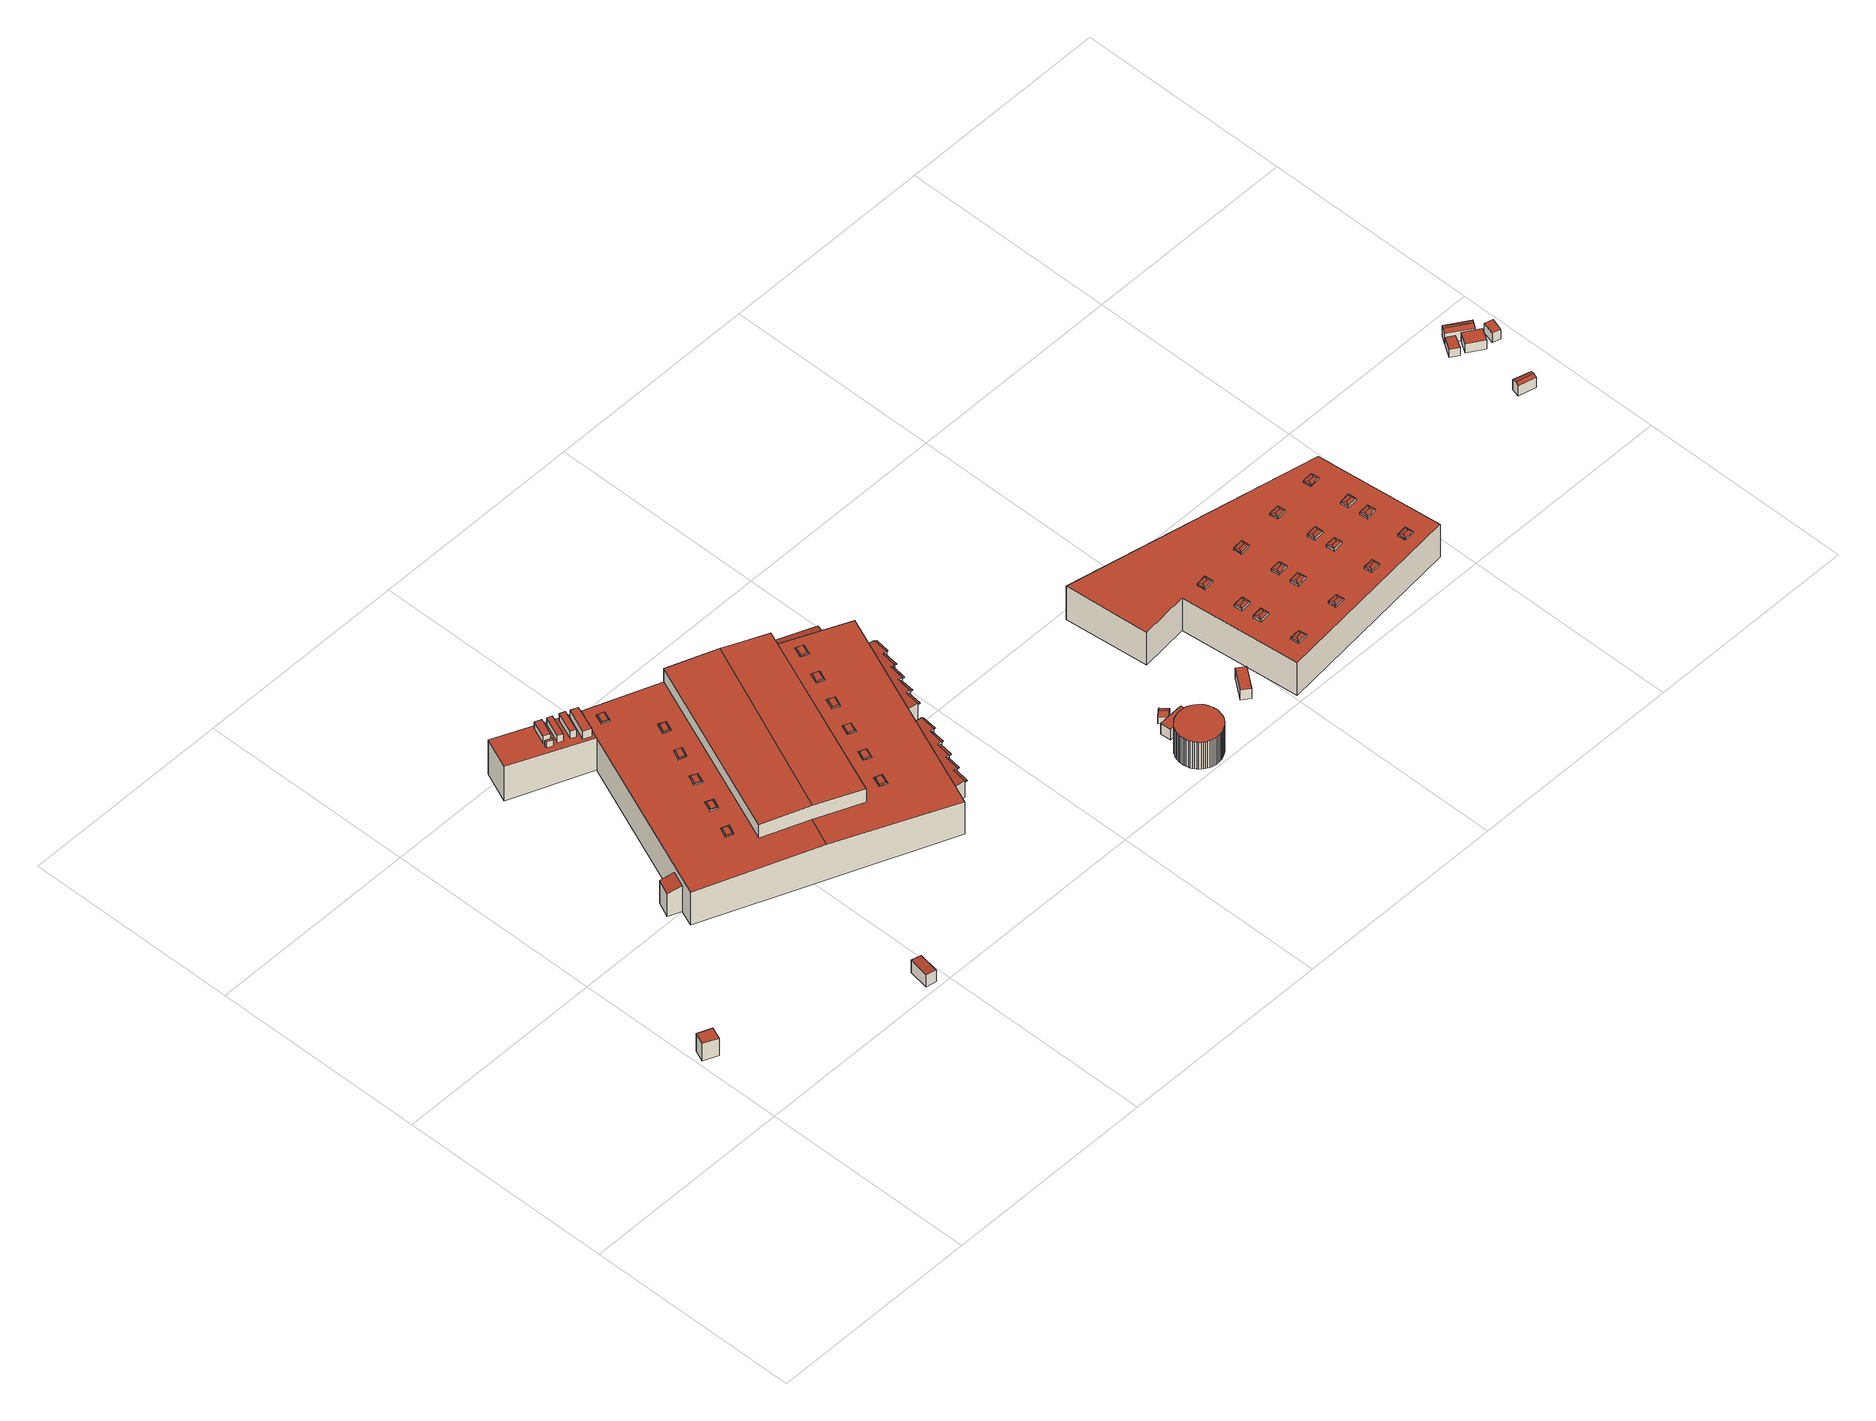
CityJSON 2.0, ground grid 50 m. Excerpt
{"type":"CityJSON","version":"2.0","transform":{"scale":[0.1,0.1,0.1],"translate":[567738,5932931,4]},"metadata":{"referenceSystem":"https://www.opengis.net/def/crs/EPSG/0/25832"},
"CityObjects":{
"building1":{"type":"Building","attributes":{"Grundfläche 2D":"10.582203","Grundhöhe NN":"4.765"},"geometry":[{"type":"Solid","lod":"3","boundaries":[[[[0,1,2,3]],[[4,5,3,2]],[[5,6,0,3]],[[6,7,1,0]],[[7,4,2,1]],[[7,6,5,4]]]],"semantics":{"surfaces":[{"type":"RoofSurface"},{"type":"WallSurface"},{"type":"GroundSurface"}],"values":[[0,1,1,1,1,2]]}}]},
"building2":{"type":"Building","attributes":{"Grundfläche 2D":"11.734385","Grundhöhe NN":"4.669"},"geometry":[{"type":"Solid","lod":"3","boundaries":[[[[8,9,10,11]],[[12,13,11,10]],[[13,14,8,11]],[[14,15,9,8]],[[15,12,10,9]],[[15,14,13,12]]]],"semantics":{"surfaces":[{"type":"RoofSurface"},{"type":"WallSurface"},{"type":"GroundSurface"}],"values":[[0,1,1,1,1,2]]}}]},
"building3":{"type":"Building","attributes":{"Grundfläche 2D":"3323.667163","Grundhöhe NN":"5.734"},"children":["building3-1","building3-2","building3-3","building3-4","building3-5","building3-6","building3-7","building3-8","building3-9","building3-10","building3-11","building3-12","building3-13","building3-14","building3-15","building3-16"],"geometry":[{"type":"Solid","lod":"3","boundaries":[[[[16,17,18,19]],[[20,21,22,23,24,25]],[[26,27,28,29,30,24,23]],[[31,32,29,28],[33,34,35,36]],[[37,38,39,40]],[[41,42,43,44]],[[45,46,47,48,49,50,51]],[[52,53,54,55]],[[54,56,57,58,55]],[[59,60,61,62]],[[19,18,34,33]],[[33,36,16,19]],[[17,16,36,35]],[[35,34,18,17]],[[40,39,63,64]],[[37,40,64,65]],[[38,37,65,66]],[[31,28,27,67,68]],[[32,31,68,69]],[[29,32,69,70]],[[38,66,71,30,29,70,63,39]],[[25,24,30,71,72]],[[20,25,72,73]],[[46,45,21,20,73,74]],[[44,43,75,76]],[[41,44,76,77]],[[42,41,77,78]],[[61,79,80,48,47,46,74,81,62]],[[49,48,80,82]],[[43,42,78,83,51,50,49,82,75]],[[52,27,26,53]],[[56,54,53,26,23,22]],[[56,22,21,57]],[[67,27,52,55,58,57,21,45,51,83]],[[59,62,81,84]],[[60,59,84,85]],[[61,60,85,79]],[[77,76,75,82,80,79,85,84,81,74,73,72,71,66,65,64,63,70,69,68,67,83,78]]]],"semantics":{"surfaces":[{"type":"RoofSurface"},{"type":"WallSurface"},{"type":"GroundSurface"}],"values":[[0,0,0,0,0,0,0,0,0,0,1,1,1,1,1,1,1,1,1,1,1,1,1,1,1,1,1,1,1,1,1,1,1,1,1,1,1,2]]}}]},
"building3-1":{"type":"BuildingInstallation","parents":["building3"],"geometry":[{"type":"MultiSurface","lod":"3","boundaries":[[[86,87,88,89]],[[89,88,90,91]],[[86,89,91,92]],[[87,86,92,93]],[[88,87,93,90]]],"semantics":{"surfaces":[{"type":"RoofSurface"},{"type":"WallSurface"}],"values":[0,1,1,1,1]}}]},
"building3-2":{"type":"BuildingInstallation","parents":["building3"],"geometry":[{"type":"MultiSurface","lod":"3","boundaries":[[[94,95,96,97]],[[97,96,98,99]],[[94,97,99,100]],[[95,94,100,101]],[[96,95,101,98]]],"semantics":{"surfaces":[{"type":"RoofSurface"},{"type":"WallSurface"}],"values":[0,1,1,1,1]}}]},
"building3-3":{"type":"BuildingInstallation","parents":["building3"],"geometry":[{"type":"MultiSurface","lod":"3","boundaries":[[[102,103,104,105]],[[103,106,107,104]],[[108,102,105,109]],[[106,108,109,107]],[[108,106,103,102]],[[105,104,110,111]],[[109,105,111,112]],[[107,109,112,113]],[[104,107,113,110]]],"semantics":{"surfaces":[{"type":"RoofSurface"},{"type":"WallSurface"}],"values":[0,0,0,0,0,1,1,1,1]}}]},
"building3-4":{"type":"BuildingInstallation","parents":["building3"],"geometry":[{"type":"MultiSurface","lod":"3","boundaries":[[[114,115,116,117]],[[115,118,119,116]],[[120,114,117,121]],[[118,120,121,119]],[[120,118,115,114]],[[117,116,122,123]],[[121,117,123,124]],[[119,121,124,125]],[[116,119,125,122]]],"semantics":{"surfaces":[{"type":"RoofSurface"},{"type":"WallSurface"}],"values":[0,0,0,0,0,1,1,1,1]}}]},
"building3-5":{"type":"BuildingInstallation","parents":["building3"],"geometry":[{"type":"MultiSurface","lod":"3","boundaries":[[[126,127,128,129]],[[127,130,131,128]],[[132,126,129,133]],[[130,132,133,131]],[[127,126,132,130]],[[129,128,134,135]],[[135,136,133,129]],[[136,137,131,133]],[[128,131,137,134]]],"semantics":{"surfaces":[{"type":"RoofSurface"},{"type":"WallSurface"}],"values":[0,0,0,0,0,1,1,1,1]}}]},
"building3-6":{"type":"BuildingInstallation","parents":["building3"],"geometry":[{"type":"MultiSurface","lod":"3","boundaries":[[[138,139,140,141]],[[141,140,142,143]],[[138,141,143,144]],[[139,138,144,145]],[[140,139,145,142]]],"semantics":{"surfaces":[{"type":"RoofSurface"},{"type":"WallSurface"}],"values":[0,1,1,1,1]}}]},
"building3-7":{"type":"BuildingInstallation","parents":["building3"],"geometry":[{"type":"MultiSurface","lod":"3","boundaries":[[[146,147,148,149]],[[147,150,151,148]],[[152,146,149,153]],[[150,152,153,151]],[[152,150,147,146]],[[149,148,154,155]],[[153,149,155,156]],[[151,153,156,157]],[[148,151,157,154]]],"semantics":{"surfaces":[{"type":"RoofSurface"},{"type":"WallSurface"}],"values":[0,0,0,0,0,1,1,1,1]}}]},
"building3-8":{"type":"BuildingInstallation","parents":["building3"],"geometry":[{"type":"MultiSurface","lod":"3","boundaries":[[[158,159,160,161]],[[159,162,163,160]],[[164,158,161,165]],[[162,164,165,163]],[[158,164,162,159]],[[161,160,166,167]],[[165,161,167,168]],[[168,169,163,165]],[[169,166,160,163]]],"semantics":{"surfaces":[{"type":"RoofSurface"},{"type":"WallSurface"}],"values":[0,0,0,0,0,1,1,1,1]}}]},
"building3-9":{"type":"BuildingInstallation","parents":["building3"],"geometry":[{"type":"MultiSurface","lod":"3","boundaries":[[[170,171,172,173]],[[171,174,175,172]],[[176,170,173,177]],[[174,176,177,175]],[[174,171,170,176]],[[173,172,178,179]],[[177,173,179,180]],[[175,177,180,181]],[[172,175,181,178]]],"semantics":{"surfaces":[{"type":"RoofSurface"},{"type":"WallSurface"}],"values":[0,0,0,0,0,1,1,1,1]}}]},
"building3-10":{"type":"BuildingInstallation","parents":["building3"],"geometry":[{"type":"MultiSurface","lod":"3","boundaries":[[[182,183,184,185]],[[183,186,187,184]],[[188,182,185,189]],[[186,188,189,187]],[[183,182,188,186]],[[185,184,190,191]],[[189,185,191,192]],[[187,189,192,193]],[[184,187,193,190]]],"semantics":{"surfaces":[{"type":"RoofSurface"},{"type":"WallSurface"}],"values":[0,0,0,0,0,1,1,1,1]}}]},
"building3-11":{"type":"BuildingInstallation","parents":["building3"],"geometry":[{"type":"MultiSurface","lod":"3","boundaries":[[[194,195,196,197]],[[195,198,199,196]],[[200,194,197,201]],[[198,200,201,199]],[[194,200,198,195]],[[197,196,202,203]],[[201,197,203,204]],[[199,201,204,205]],[[196,199,205,202]]],"semantics":{"surfaces":[{"type":"RoofSurface"},{"type":"WallSurface"}],"values":[0,0,0,0,0,1,1,1,1]}}]},
"building3-12":{"type":"BuildingInstallation","parents":["building3"],"geometry":[{"type":"MultiSurface","lod":"3","boundaries":[[[206,207,208,209]],[[207,210,211,208]],[[212,206,209,213]],[[210,212,213,211]],[[207,206,212,210]],[[209,208,214,215]],[[213,209,215,216]],[[211,213,216,217]],[[208,211,217,214]]],"semantics":{"surfaces":[{"type":"RoofSurface"},{"type":"WallSurface"}],"values":[0,0,0,0,0,1,1,1,1]}}]},
"building3-13":{"type":"BuildingInstallation","parents":["building3"],"geometry":[{"type":"MultiSurface","lod":"3","boundaries":[[[218,219,220,221]],[[219,222,223,220]],[[224,218,221,225]],[[222,224,225,223]],[[224,222,219,218]],[[221,220,226,227]],[[225,221,227,228]],[[223,225,228,229]],[[220,223,229,226]]],"semantics":{"surfaces":[{"type":"RoofSurface"},{"type":"WallSurface"}],"values":[0,0,0,0,0,1,1,1,1]}}]},
"building3-14":{"type":"BuildingInstallation","parents":["building3"],"geometry":[{"type":"MultiSurface","lod":"3","boundaries":[[[230,231,232,233]],[[231,234,235,232]],[[236,230,233,237]],[[234,236,237,235]],[[230,236,234,231]],[[233,232,238,239]],[[237,233,239,240]],[[235,237,240,241]],[[232,235,241,238]]],"semantics":{"surfaces":[{"type":"RoofSurface"},{"type":"WallSurface"}],"values":[0,0,0,0,0,1,1,1,1]}}]},
"building3-15":{"type":"BuildingInstallation","parents":["building3"],"geometry":[{"type":"MultiSurface","lod":"3","boundaries":[[[242,243,244,245]],[[243,246,247,244]],[[248,242,245,249]],[[246,248,249,247]],[[248,246,243,242]],[[245,244,250,251]],[[249,245,251,252]],[[247,249,252,253]],[[244,247,253,250]]],"semantics":{"surfaces":[{"type":"RoofSurface"},{"type":"WallSurface"}],"values":[0,0,0,0,0,1,1,1,1]}}]},
"building3-16":{"type":"BuildingInstallation","parents":["building3"],"geometry":[{"type":"MultiSurface","lod":"3","boundaries":[[[254,255,256,257]],[[257,256,258,259]],[[254,257,259,260]],[[255,254,260,261]],[[256,255,261,258]]],"semantics":{"surfaces":[{"type":"RoofSurface"},{"type":"WallSurface"}],"values":[0,1,1,1,1]}}]},
"building4":{"type":"Building","attributes":{"Grundfläche 2D":"66.938765","Grundhöhe NN":"5.921"},"children":["building4-1","building4-2","building4-3","building4-4","building4-5"],"geometry":[{"type":"Solid","lod":"3","boundaries":[[[[262,263,264]],[[265,266,267,268,269,270,264,263,271,272,273,274,275,276,277,278]],[[265,278,279,280]],[[266,265,280,281,282,283]],[[284,267,266,283,282,281,285,286]],[[287,288,269,268,267,284,286,285,289,290]],[[291,270,269,288,287,290,292,293]],[[262,264,270,291,293,292,294,295]],[[263,262,295,296,297,298]],[[298,263,298,297,296,297]],[[299,271,263,298,297,296,300,301]],[[272,271,299,301,300,302,273]],[[303,275,274,273,302,304,305]],[[275,303,305,304,306,276]],[[277,276,306,307]],[[278,277,307,279]],[[296,295,294,292,290,289,285,281,280,279,307,306,304,302,300]]]],"semantics":{"surfaces":[{"type":"RoofSurface"},{"type":"WallSurface"},{"type":"GroundSurface"}],"values":[[0,0,1,1,1,1,1,1,1,1,1,1,1,1,1,1,2]]}}]},
"building4-1":{"type":"BuildingInstallation","parents":["building4"],"geometry":[{"type":"MultiSurface","lod":"3","boundaries":[[[308,303,309,310]],[[303,305,311,309]],[[310,309,311,312]],[[308,310,312,313]],[[308,313,305,303]],[[311,305,313,312]]],"semantics":{"surfaces":[{"type":"RoofSurface"},{"type":"WallSurface"},{"type":"OuterCeilingSurface"}],"values":[0,1,1,1,1,2]}}]},
"building4-2":{"type":"BuildingInstallation","parents":["building4"],"geometry":[{"type":"MultiSurface","lod":"3","boundaries":[[[314,315,316,317]],[[318,319,316,315]],[[319,320,317,316]],[[320,321,314,317]],[[321,318,315,314]],[[318,321,320,319]]],"semantics":{"surfaces":[{"type":"RoofSurface"},{"type":"WallSurface"},{"type":"OuterCeilingSurface"}],"values":[0,1,1,1,1,2]}}]},
"building4-3":{"type":"BuildingInstallation","parents":["building4"],"geometry":[{"type":"MultiSurface","lod":"3","boundaries":[[[322,323,299,298]],[[324,301,299,323]],[[297,325,322,298]],[[325,324,323,322]],[[301,297,298,299]],[[301,324,325,297]]],"semantics":{"surfaces":[{"type":"RoofSurface"},{"type":"WallSurface"},{"type":"OuterCeilingSurface"}],"values":[0,1,1,1,1,2]}}]},
"building4-4":{"type":"BuildingInstallation","parents":["building4"],"geometry":[{"type":"MultiSurface","lod":"3","boundaries":[[[326,284,283,327]],[[286,282,283,284]],[[328,286,284,326]],[[282,329,327,283]],[[329,328,326,327]],[[286,328,329,282]]],"semantics":{"surfaces":[{"type":"RoofSurface"},{"type":"WallSurface"},{"type":"OuterCeilingSurface"}],"values":[0,1,1,1,1,2]}}]},
"building4-5":{"type":"BuildingInstallation","parents":["building4"],"geometry":[{"type":"MultiSurface","lod":"3","boundaries":[[[330,291,288,331]],[[332,293,291,330]],[[287,333,331,288]],[[293,287,288,291]],[[333,332,330,331]],[[293,332,333,287]]],"semantics":{"surfaces":[{"type":"RoofSurface"},{"type":"WallSurface"},{"type":"OuterCeilingSurface"}],"values":[0,1,1,1,1,2]}}]},
"building5":{"type":"Building","attributes":{"Grundfläche 2D":"66.938759","Grundhöhe NN":"5.965"},"children":["building5-1","building5-2","building5-3","building5-4","building5-5"],"geometry":[{"type":"Solid","lod":"3","boundaries":[[[[334,335,336]],[[337,338,339,340,341,336,335,342,343,344,345,346,347,348,349,350]],[[350,349,351,352]],[[337,350,352,353,354,355]],[[356,338,337,355,354,353,357,358]],[[359,360,340,339,338,356,358,357,361,362]],[[362,363,364,365,341,340,360,359]],[[334,336,341,365,364,363,366,367]],[[335,334,367,368,369,370]],[[370,335,370,369,368,369]],[[371,342,335,370,369,368,372,373]],[[343,342,371,373,372,374,344]],[[375,346,345,344,374,376,377]],[[346,375,377,376,378,347]],[[348,347,378,379]],[[349,348,379,351]],[[368,367,366,363,362,361,357,353,352,351,379,378,376,374,372]]]],"semantics":{"surfaces":[{"type":"RoofSurface"},{"type":"WallSurface"},{"type":"GroundSurface"}],"values":[[0,0,1,1,1,1,1,1,1,1,1,1,1,1,1,1,2]]}}]},
"building5-1":{"type":"BuildingInstallation","parents":["building5"],"geometry":[{"type":"MultiSurface","lod":"3","boundaries":[[[380,381,371,370]],[[382,373,371,381]],[[373,369,370,371]],[[369,383,380,370]],[[383,382,381,380]],[[373,382,383,369]]],"semantics":{"surfaces":[{"type":"RoofSurface"},{"type":"WallSurface"},{"type":"OuterCeilingSurface"}],"values":[0,1,1,1,1,2]}}]},
"building5-2":{"type":"BuildingInstallation","parents":["building5"],"geometry":[{"type":"MultiSurface","lod":"3","boundaries":[[[384,356,355,385]],[[384,386,358,356]],[[385,355,354,387]],[[356,358,354,355]],[[384,385,387,386]],[[358,386,387,354]]],"semantics":{"surfaces":[{"type":"RoofSurface"},{"type":"WallSurface"},{"type":"OuterCeilingSurface"}],"values":[0,1,1,1,1,2]}}]},
"building5-3":{"type":"BuildingInstallation","parents":["building5"],"geometry":[{"type":"MultiSurface","lod":"3","boundaries":[[[388,389,390,391]],[[392,393,391,390]],[[394,392,390,389]],[[393,395,388,391]],[[395,394,389,388]],[[394,395,393,392]]],"semantics":{"surfaces":[{"type":"RoofSurface"},{"type":"WallSurface"},{"type":"OuterCeilingSurface"}],"values":[0,1,1,1,1,2]}}]},
"building5-4":{"type":"BuildingInstallation","parents":["building5"],"geometry":[{"type":"MultiSurface","lod":"3","boundaries":[[[396,375,397,398]],[[377,399,397,375]],[[399,400,398,397]],[[400,401,396,398]],[[401,377,375,396]],[[377,401,400,399]]],"semantics":{"surfaces":[{"type":"RoofSurface"},{"type":"WallSurface"},{"type":"OuterCeilingSurface"}],"values":[0,1,1,1,1,2]}}]},
"building5-5":{"type":"BuildingInstallation","parents":["building5"],"geometry":[{"type":"MultiSurface","lod":"3","boundaries":[[[360,402,403,404,365]],[[404,405,364,365]],[[365,364,359,360]],[[406,403,402,360,359,407]],[[404,403,406,405]],[[407,359,364,405,406]]],"semantics":{"surfaces":[{"type":"RoofSurface"},{"type":"WallSurface"},{"type":"OuterCeilingSurface"}],"values":[0,1,1,1,1,2]}}]},
"building6":{"type":"Building","attributes":{"Grundfläche 2D":"78.512422","Grundhöhe NN":"5.412"},"geometry":[{"type":"Solid","lod":"3","boundaries":[[[[408,409,410,411,412,413,414,415,416,417,418,419,420,421,422,423,424,425,426,427,428,429,430,431,432,433,434,435,436,437,438,439,440,441,442,443,444,445,446,447,448,449,450,451,452,453,454,455,456,457,458,459,460,461,462,463,464,465,466,467,468,469,470,471,472,473,474,475,476,477,478,479]],[[480,481,414,413]],[[481,482,415,414]],[[482,483,416,415]],[[483,484,417,416]],[[484,485,418,417]],[[486,480,413,412]],[[487,488,410,409]],[[488,489,411,410]],[[489,486,412,411]],[[485,490,419,418]],[[490,491,420,419]],[[491,492,421,420]],[[492,493,422,421]],[[493,494,423,422]],[[494,495,424,423]],[[495,496,425,424]],[[496,497,426,425]],[[497,498,427,426]],[[498,499,428,427]],[[499,500,429,428]],[[500,501,430,429]],[[501,502,431,430]],[[502,503,432,431]],[[503,504,433,432]],[[504,505,434,433]],[[505,506,435,434]],[[506,507,436,435]],[[507,508,437,436]],[[508,509,438,437]],[[509,510,439,438]],[[510,511,440,439]],[[511,512,441,440]],[[512,513,442,441]],[[513,514,443,442]],[[514,515,444,443]],[[515,516,445,444]],[[516,517,446,445]],[[517,518,447,446]],[[518,519,448,447]],[[519,520,449,448]],[[520,521,450,449]],[[521,522,451,450]],[[522,523,452,451]],[[523,524,453,452]],[[524,525,454,453]],[[525,526,455,454]],[[526,527,456,455]],[[527,528,457,456]],[[528,529,458,457]],[[529,530,459,458]],[[530,531,460,459]],[[531,532,461,460]],[[532,533,462,461]],[[533,534,463,462]],[[534,535,464,463]],[[535,536,465,464]],[[536,537,466,465]],[[537,538,467,466]],[[538,539,468,467]],[[539,540,469,468]],[[540,541,470,469]],[[541,542,471,470]],[[542,543,472,471]],[[543,544,473,472]],[[544,545,474,473]],[[545,546,475,474]],[[546,547,476,475]],[[547,548,477,476]],[[548,549,478,477]],[[549,550,479,478]],[[550,551,408,479]],[[551,487,409,408]],[[548,547,546,545,544,543,542,541,540,539,538,537,536,535,534,533,532,531,530,529,528,527,526,525,524,523,522,521,520,519,518,517,516,515,514,513,512,511,510,509,508,507,506,505,504,503,502,501,500,499,498,497,496,495,494,493,492,491,490,485,484,483,482,481,480,486,489,488,487,551,550,549]]]],"semantics":{"surfaces":[{"type":"RoofSurface"},{"type":"WallSurface"},{"type":"GroundSurface"}],"values":[[0,1,1,1,1,1,1,1,1,1,1,1,1,1,1,1,1,1,1,1,1,1,1,1,1,1,1,1,1,1,1,1,1,1,1,1,1,1,1,1,1,1,1,1,1,1,1,1,1,1,1,1,1,1,1,1,1,1,1,1,1,1,1,1,1,1,1,1,1,1,1,1,1,2]]}}]},
"building7":{"type":"Building","attributes":{"Grundfläche 2D":"15.033345","Grundhöhe NN":"5.627"},"geometry":[{"type":"Solid","lod":"3","boundaries":[[[[552,553,554,555]],[[556,557,555,554]],[[557,558,552,555]],[[558,559,553,552]],[[559,556,554,553]],[[559,558,557,556]]]],"semantics":{"surfaces":[{"type":"RoofSurface"},{"type":"WallSurface"},{"type":"GroundSurface"}],"values":[[0,1,1,1,1,2]]}}]},
"building8":{"type":"Building","attributes":{"Grundfläche 2D":"5.029262","Grundhöhe NN":"5.627"},"geometry":[{"type":"Solid","lod":"3","boundaries":[[[[560,561,562,563]],[[564,560,563,565]],[[565,563,562,566,567]],[[564,565,567,568]],[[561,560,564,568,569]],[[562,561,569,566]],[[567,566,569,568]]]],"semantics":{"surfaces":[{"type":"RoofSurface"},{"type":"WallSurface"},{"type":"GroundSurface"}],"values":[[0,0,1,1,1,1,2]]}}]},
"building9":{"type":"Building","attributes":{"Grundfläche 2D":"13.872246","Grundhöhe NN":"5.620"},"geometry":[{"type":"Solid","lod":"3","boundaries":[[[[570,571,572,573]],[[574,575,573,572]],[[575,576,570,573]],[[576,577,571,570]],[[577,574,572,571]],[[577,576,575,574]]]],"semantics":{"surfaces":[{"type":"RoofSurface"},{"type":"WallSurface"},{"type":"GroundSurface"}],"values":[[0,1,1,1,1,2]]}}]},
"building10":{"type":"Building","attributes":{"Grundfläche 2D":"1909.017030","Grundhöhe NN":"5.081"},"children":["building10-1","building10-2","building10-3","building10-4","building10-5","building10-6","building10-7","building10-8","building10-9","building10-10","building10-11","building10-12","building10-13","building10-14","building10-15","building10-16"],"geometry":[{"type":"Solid","lod":"3","boundaries":[[[[578,579,580,581,582,583]],[[583,582,584,585]],[[578,583,585,586]],[[579,578,586,587]],[[580,579,587,588]],[[581,580,588,589]],[[582,581,589,584]],[[587,586,585,584,589,588]]]],"semantics":{"surfaces":[{"type":"RoofSurface"},{"type":"WallSurface"},{"type":"GroundSurface"}],"values":[[0,1,1,1,1,1,1,2]]}}]},
"building10-1":{"type":"BuildingInstallation","parents":["building10"],"geometry":[{"type":"MultiSurface","lod":"3","boundaries":[[[590,591,592]],[[593,592,591,594]],[[590,595,594,591]],[[593,594,595]],[[590,592,596,597]],[[598,595,590,597]],[[598,599,593,595]],[[599,596,592,593]]],"semantics":{"surfaces":[{"type":"RoofSurface"},{"type":"WallSurface"}],"values":[0,0,0,0,1,1,1,1]}}]},
"building10-2":{"type":"BuildingInstallation","parents":["building10"],"geometry":[{"type":"MultiSurface","lod":"3","boundaries":[[[600,601,602,603]],[[604,603,602,605]],[[601,606,605,602]],[[604,605,606]],[[607,608,609,601,600,603]],[[609,610,606,601]],[[604,606,610,611]],[[611,607,603,604]]],"semantics":{"surfaces":[{"type":"RoofSurface"},{"type":"WallSurface"}],"values":[0,0,0,0,1,1,1,1]}}]},
"building10-3":{"type":"BuildingInstallation","parents":["building10"],"geometry":[{"type":"MultiSurface","lod":"3","boundaries":[[[612,613,614]],[[615,614,613,616]],[[612,617,616,613]],[[615,616,617]],[[618,619,612,614]],[[619,620,617,612]],[[620,621,615,617]],[[621,618,614,615]]],"semantics":{"surfaces":[{"type":"RoofSurface"},{"type":"WallSurface"}],"values":[0,0,0,0,1,1,1,1]}}]},
"building10-4":{"type":"BuildingInstallation","parents":["building10"],"geometry":[{"type":"MultiSurface","lod":"3","boundaries":[[[622,623,624]],[[625,624,623,626]],[[622,627,626,623]],[[625,626,627]],[[628,629,622,624]],[[629,630,627,622]],[[630,631,625,627]],[[631,628,624,625]]],"semantics":{"surfaces":[{"type":"RoofSurface"},{"type":"WallSurface"}],"values":[0,0,0,0,1,1,1,1]}}]},
"building10-5":{"type":"BuildingInstallation","parents":["building10"],"geometry":[{"type":"MultiSurface","lod":"3","boundaries":[[[632,633,634]],[[635,634,633,636]],[[632,637,636,633]],[[635,636,637]],[[638,639,632,634]],[[639,640,637,632]],[[640,641,635,637]],[[641,638,634,635]]],"semantics":{"surfaces":[{"type":"RoofSurface"},{"type":"WallSurface"}],"values":[0,0,0,0,1,1,1,1]}}]},
"building10-6":{"type":"BuildingInstallation","parents":["building10"],"geometry":[{"type":"MultiSurface","lod":"3","boundaries":[[[642,643,644]],[[645,644,643,646]],[[642,647,646,643]],[[645,646,647]],[[648,649,642,644]],[[649,650,647,642]],[[650,651,645,647]],[[651,648,644,645]]],"semantics":{"surfaces":[{"type":"RoofSurface"},{"type":"WallSurface"}],"values":[0,0,0,0,1,1,1,1]}}]},
"building10-7":{"type":"BuildingInstallation","parents":["building10"],"geometry":[{"type":"MultiSurface","lod":"3","boundaries":[[[652,653,654]],[[655,654,653,656]],[[652,657,656,653]],[[655,656,657]],[[658,659,652,654]],[[659,660,657,652]],[[660,661,655,657]],[[661,658,654,655]]],"semantics":{"surfaces":[{"type":"RoofSurface"},{"type":"WallSurface"}],"values":[0,0,0,0,1,1,1,1]}}]},
"building10-8":{"type":"BuildingInstallation","parents":["building10"],"geometry":[{"type":"MultiSurface","lod":"3","boundaries":[[[662,663,664]],[[665,664,663,666]],[[662,667,666,663]],[[665,666,667]],[[668,669,662,664]],[[669,670,667,662]],[[670,671,665,667]],[[671,668,664,665]]],"semantics":{"surfaces":[{"type":"RoofSurface"},{"type":"WallSurface"}],"values":[0,0,0,0,1,1,1,1]}}]},
"building10-9":{"type":"BuildingInstallation","parents":["building10"],"geometry":[{"type":"MultiSurface","lod":"3","boundaries":[[[672,673,674]],[[675,674,673,676]],[[672,677,676,673]],[[675,676,677]],[[678,679,672,674]],[[679,680,677,672]],[[680,681,675,677]],[[681,678,674,675]]],"semantics":{"surfaces":[{"type":"RoofSurface"},{"type":"WallSurface"}],"values":[0,0,0,0,1,1,1,1]}}]},
"building10-10":{"type":"BuildingInstallation","parents":["building10"],"geometry":[{"type":"MultiSurface","lod":"3","boundaries":[[[682,683,684]],[[685,684,683,686]],[[682,687,686,683]],[[685,686,687]],[[688,689,682,684]],[[689,690,687,682]],[[690,691,685,687]],[[691,688,684,685]]],"semantics":{"surfaces":[{"type":"RoofSurface"},{"type":"WallSurface"}],"values":[0,0,0,0,1,1,1,1]}}]},
"building10-11":{"type":"BuildingInstallation","parents":["building10"],"geometry":[{"type":"MultiSurface","lod":"3","boundaries":[[[692,693,694]],[[695,694,693,696]],[[692,697,696,693]],[[695,696,697]],[[698,699,692,694]],[[699,700,697,692]],[[700,701,695,697]],[[701,698,694,695]]],"semantics":{"surfaces":[{"type":"RoofSurface"},{"type":"WallSurface"}],"values":[0,0,0,0,1,1,1,1]}}]},
"building10-12":{"type":"BuildingInstallation","parents":["building10"],"geometry":[{"type":"MultiSurface","lod":"3","boundaries":[[[702,703,704]],[[705,704,703,706]],[[702,707,706,703]],[[705,706,707]],[[708,709,702,704]],[[709,710,707,702]],[[710,711,705,707]],[[711,708,704,705]]],"semantics":{"surfaces":[{"type":"RoofSurface"},{"type":"WallSurface"}],"values":[0,0,0,0,1,1,1,1]}}]},
"building10-13":{"type":"BuildingInstallation","parents":["building10"],"geometry":[{"type":"MultiSurface","lod":"3","boundaries":[[[712,713,714]],[[715,714,713,716]],[[712,717,716,713]],[[715,716,717]],[[718,719,712,714]],[[719,720,717,712]],[[720,721,715,717]],[[721,718,714,715]]],"semantics":{"surfaces":[{"type":"RoofSurface"},{"type":"WallSurface"}],"values":[0,0,0,0,1,1,1,1]}}]},
"building10-14":{"type":"BuildingInstallation","parents":["building10"],"geometry":[{"type":"MultiSurface","lod":"3","boundaries":[[[722,723,724]],[[725,724,723,726]],[[722,727,726,723]],[[725,726,727]],[[728,729,722,724]],[[729,730,727,722]],[[730,731,725,727]],[[731,728,724,725]]],"semantics":{"surfaces":[{"type":"RoofSurface"},{"type":"WallSurface"}],"values":[0,0,0,0,1,1,1,1]}}]},
"building10-15":{"type":"BuildingInstallation","parents":["building10"],"geometry":[{"type":"MultiSurface","lod":"3","boundaries":[[[732,733,734]],[[735,734,733,736]],[[732,737,736,733]],[[735,736,737]],[[738,739,732,734]],[[739,740,737,732]],[[740,741,735,737]],[[741,738,734,735]]],"semantics":{"surfaces":[{"type":"RoofSurface"},{"type":"WallSurface"}],"values":[0,0,0,0,1,1,1,1]}}]},
"building10-16":{"type":"BuildingInstallation","parents":["building10"],"geometry":[{"type":"MultiSurface","lod":"3","boundaries":[[[742,743,744]],[[745,744,743,746]],[[742,747,746,743]],[[745,746,747]],[[748,749,742,744]],[[749,750,747,742]],[[750,751,745,747]],[[751,748,744,745]]],"semantics":{"surfaces":[{"type":"RoofSurface"},{"type":"WallSurface"}],"values":[0,0,0,0,1,1,1,1]}}]},
"building11":{"type":"Building","attributes":{"Grundfläche 2D":"7.998439","Grundhöhe NN":"5.794"},"geometry":[{"type":"Solid","lod":"3","boundaries":[[[[752,753,754,755]],[[756,752,755,757]],[[757,755,754,758,759]],[[756,757,759,760]],[[753,752,756,760,761]],[[754,753,761,758]],[[759,758,761,760]]]],"semantics":{"surfaces":[{"type":"RoofSurface"},{"type":"WallSurface"},{"type":"GroundSurface"}],"values":[[0,0,1,1,1,1,2]]}}]},
"building12":{"type":"Building","attributes":{"Grundfläche 2D":"6.875197","Grundhöhe NN":"6.276"},"geometry":[{"type":"Solid","lod":"3","boundaries":[[[[762,763,764,765]],[[766,767,765,764]],[[767,768,762,765]],[[768,769,763,762]],[[769,766,764,763]],[[769,768,767,766]]]],"semantics":{"surfaces":[{"type":"RoofSurface"},{"type":"WallSurface"},{"type":"GroundSurface"}],"values":[[0,1,1,1,1,2]]}}]},
"building13":{"type":"Building","attributes":{"Grundfläche 2D":"13.699858","Grundhöhe NN":"6.226"},"geometry":[{"type":"Solid","lod":"3","boundaries":[[[[770,771,772,773]],[[771,770,774,775]],[[772,771,775,776]],[[773,772,776,777]],[[770,773,777,774]],[[775,774,777,776]]]],"semantics":{"surfaces":[{"type":"RoofSurface"},{"type":"WallSurface"},{"type":"GroundSurface"}],"values":[[0,1,1,1,1,2]]}}]},
"building14":{"type":"Building","attributes":{"Grundfläche 2D":"13.727123","Grundhöhe NN":"6.155"},"geometry":[{"type":"Solid","lod":"3","boundaries":[[[[778,779,780]],[[779,781,780]],[[778,782,783,779]],[[782,778,780,784,785]],[[783,782,785,786]],[[781,779,783,786,787]],[[780,781,787,784]],[[786,785,784,787]]]],"semantics":{"surfaces":[{"type":"RoofSurface"},{"type":"WallSurface"},{"type":"GroundSurface"}],"values":[[0,0,0,1,1,1,1,2]]}}]},
"building15":{"type":"Building","attributes":{"Grundfläche 2D":"6.082440","Grundhöhe NN":"6.099"},"geometry":[{"type":"Solid","lod":"3","boundaries":[[[[788,789,790,791]],[[792,793,791,790]],[[793,794,788,791]],[[794,795,789,788]],[[795,792,790,789]],[[795,794,793,792]]]],"semantics":{"surfaces":[{"type":"RoofSurface"},{"type":"WallSurface"},{"type":"GroundSurface"}],"values":[[0,1,1,1,1,2]]}}]}
},
"vertices":[
[54,215,58],[21,229,58],[10,202,58],[43,188,58],[10,202,8],[43,188,8],[54,215,8],[21,229,8],
[452,18,42],[476,14,39],[484,62,39],[460,66,42],[484,62,7],[460,66,7],[452,18,7],[476,14,7],
[420,882,133],[443,939,133],[427,946,133],[403,889,133],[994,717,110],[829,786,116],[655,369,116],[548,413,119],[519,347,119],[791,233,110],[443,457,116],[618,874,116],[456,942,110],[424,872,110],[251,459,110],[272,1019,116],[242,948,116],[403,889,111],[427,946,111],[443,939,110],[420,882,110],[236,507,82],[266,495,91],[281,531,91],[252,543,82],[770,818,65],[773,816,65],[787,849,65],[783,850,65],[829,786,85],[940,740,85],[956,777,77],[957,781,76],[788,852,76],[787,849,76],[771,810,85],[618,874,154],[443,457,154],[548,413,159],[728,828,159],[655,369,154],[829,786,154],[771,810,157],[946,743,65],[960,776,65],[956,777,65],[942,744,65],[281,531,17],[252,543,17],[236,507,17],[266,495,17],[618,874,17],[272,1019,17],[242,948,17],[424,872,17],[251,459,17],[791,233,17],[994,717,17],[940,740,17],[787,849,17],[783,850,17],[770,818,17],[773,816,17],[956,777,17],[957,781,17],[942,744,17],[788,852,17],[771,810,17],[946,743,17],[960,776,17],
[398,902,133],[418,950,133],[406,955,133],[386,907,133],[406,955,112],[386,907,112],[398,902,111],[418,950,111],
[355,931,133],[371,969,133],[356,975,133],[340,938,133],[356,975,113],[340,938,113],[355,931,113],[371,969,113],
[458,891,116],[466,910,116],[465,912,114],[456,890,114],[480,904,116],[482,905,114],[472,885,116],[473,883,114],[465,912,111],[456,890,111],[473,883,112],[482,905,112],
[491,715,118],[499,734,118],[498,736,117],[488,714,117],[512,728,118],[515,729,117],[504,709,118],[505,707,117],[498,736,114],[488,714,114],[505,707,115],[515,729,115],
[705,380,119],[713,399,119],[712,402,117],[703,379,117],[727,394,119],[729,395,117],[719,375,119],[720,372,117],[712,402,115],[703,379,115],[720,372,114],[729,395,114],
[349,918,130],[351,923,130],[337,929,130],[335,924,130],[337,929,113],[335,924,113],[349,918,113],[351,923,113],
[520,784,118],[528,803,118],[527,806,117],[517,783,117],[541,798,118],[544,799,117],[533,779,118],[534,776,117],[527,806,114],[517,783,114],[534,776,115],[544,799,115],
[433,577,118],[441,596,118],[440,598,117],[431,576,117],[454,590,118],[457,591,117],[446,571,118],[447,569,117],[440,598,114],[431,576,114],[447,569,115],[457,591,115],
[404,508,118],[412,527,118],[411,529,117],[401,507,117],[425,521,118],[428,522,117],[417,502,118],[418,500,117],[411,529,114],[401,507,114],[418,500,115],[428,522,115],
[850,726,119],[858,745,119],[857,748,117],[848,725,117],[872,740,119],[874,741,117],[864,721,119],[865,718,117],[857,748,115],[848,725,115],[865,718,114],[874,741,114],
[763,519,119],[771,538,119],[770,540,117],[761,518,117],[785,532,119],[787,533,117],[777,513,119],[778,511,117],[770,540,115],[761,518,115],[778,511,114],[787,533,114],
[462,646,118],[470,665,118],[469,667,117],[459,645,117],[483,659,118],[486,660,117],[475,640,118],[476,638,117],[469,667,114],[459,645,114],[476,638,115],[486,660,115],
[792,588,119],[800,607,119],[799,610,117],[790,587,117],[814,602,119],[816,602,117],[806,582,119],[807,580,117],[799,610,115],[790,587,115],[807,580,114],[816,602,114],
[734,450,119],[742,469,119],[741,471,117],[732,449,117],[756,463,119],[758,464,117],[748,444,119],[749,442,117],[741,471,115],[732,449,115],[749,442,114],[758,464,114],
[821,657,119],[829,676,119],[828,679,117],[819,656,117],[843,670,119],[845,671,117],[835,651,119],[836,649,117],[828,679,115],[819,656,115],[836,649,114],[845,671,114],
[372,913,133],[392,961,133],[381,965,133],[361,918,133],[381,965,113],[361,918,112],[372,913,112],[392,961,112],
[890,367,66],[890,368,66],[886,367,66],[820,302,69],[861,298,66],[866,334,67],[872,333,66],[876,332,66],[881,368,67],[895,402,67],[901,402,66],[905,401,66],[905,402,66],[910,437,67],[920,436,66],[925,473,67],[893,477,69],[893,477,19],[820,302,19],[861,298,19],[861,298,62],[861,298,64],[866,334,64],[866,334,19],[866,334,62],[876,332,62],[876,332,64],[872,333,19],[876,332,19],[881,368,64],[881,368,19],[881,368,62],[886,367,19],[890,367,19],[890,368,19],[890,368,62],[890,368,64],[895,402,64],[895,402,19],[895,402,62],[905,401,19],[910,437,64],[910,437,19],[910,437,62],[920,436,19],[925,473,19],
[915,437,64],[905,402,64],[911,402,64],[905,402,62],[911,402,62],[915,437,62],
[925,437,64],[929,471,64],[925,472,64],[920,437,64],[929,471,62],[925,472,62],[920,437,62],[925,437,62],
[896,367,64],[901,402,64],[901,402,62],[896,367,62],
[872,333,64],[867,297,64],[872,333,62],[867,297,62],
[886,367,64],[881,332,64],[886,367,62],[881,332,62],
[976,573,66],[977,574,66],[972,574,66],[948,505,66],[952,540,67],[958,540,66],[962,539,66],[967,575,67],[982,609,67],[987,608,66],[992,608,66],[992,609,66],[996,644,67],[1007,643,66],[1011,680,67],[980,684,69],[907,509,69],[980,684,20],[907,509,20],[948,505,20],[948,505,62],[948,505,64],[952,540,64],[952,540,20],[952,540,62],[962,539,62],[962,539,64],[958,540,20],[962,539,20],[967,575,20],[967,575,62],[967,575,64],[972,574,20],[976,573,20],[977,574,20],[977,574,62],[977,574,64],[982,609,64],[982,609,20],[982,609,62],[992,608,20],[996,644,64],[996,644,20],[996,644,62],[1007,643,20],[1011,680,20],
[982,573,64],[987,608,64],[987,608,62],[982,573,62],
[958,540,64],[953,504,64],[958,540,62],[953,504,62],
[1011,644,64],[1016,678,64],[1011,678,64],[1007,644,64],[1011,678,62],[1007,644,62],[1016,678,62],[1011,644,62],
[1001,643,64],[992,609,64],[997,608,64],[992,609,62],[997,608,62],[1001,643,62],
[965,539,64],[968,538,64],[972,574,64],[972,574,62],[968,538,62],[965,539,62],
[1253,101,91],[1249,99,91],[1245,98,91],[1241,96,91],[1238,93,91],[1234,90,91],[1231,87,91],[1228,84,91],[1226,80,91],[1224,77,91],[1222,73,91],[1220,69,91],[1219,64,91],[1218,60,91],[1218,56,91],[1218,51,91],[1218,47,91],[1219,43,91],[1220,38,91],[1221,34,91],[1223,30,91],[1225,27,91],[1228,23,91],[1230,20,91],[1234,16,91],[1237,14,91],[1240,11,91],[1244,9,91],[1248,7,91],[1252,5,91],[1257,4,91],[1261,3,91],[1265,3,91],[1270,3,91],[1274,3,91],[1278,4,91],[1282,5,91],[1287,7,91],[1291,9,91],[1294,11,91],[1298,13,91],[1301,16,91],[1304,19,91],[1307,23,91],[1310,26,91],[1312,30,91],[1314,34,91],[1315,38,91],[1316,42,91],[1317,46,91],[1318,51,91],[1318,55,91],[1317,59,91],[1317,64,91],[1315,68,91],[1314,72,91],[1312,76,91],[1310,80,91],[1308,83,91],[1305,87,91],[1302,90,91],[1298,92,91],[1295,95,91],[1291,97,91],[1287,99,91],[1283,101,91],[1279,102,91],[1275,103,91],[1270,103,91],[1266,103,91],[1262,103,91],[1257,102,91],[1234,90,14],[1231,87,14],[1228,84,14],[1226,80,14],[1224,77,14],[1222,73,14],[1238,93,14],[1249,99,14],[1245,98,14],[1241,96,14],[1220,69,14],[1219,64,14],[1218,60,14],[1218,56,14],[1218,51,14],[1218,47,14],[1219,43,14],[1220,38,14],[1221,34,14],[1223,30,14],[1225,27,14],[1228,23,14],[1230,20,14],[1234,16,14],[1237,14,14],[1240,11,14],[1244,9,14],[1248,7,14],[1252,5,14],[1257,4,14],[1261,3,14],[1265,3,14],[1270,3,14],[1274,3,14],[1278,4,14],[1282,5,14],[1287,7,14],[1291,9,14],[1294,11,14],[1298,13,14],[1301,16,14],[1304,19,14],[1307,23,14],[1310,26,14],[1312,30,14],[1314,34,14],[1315,38,14],[1316,42,14],[1317,46,14],[1318,51,14],[1318,55,14],[1317,59,14],[1317,64,14],[1315,68,14],[1314,72,14],[1312,76,14],[1310,80,14],[1308,83,14],[1305,87,14],[1302,90,14],[1298,92,14],[1295,95,14],[1291,97,14],[1287,99,14],[1283,101,14],[1279,102,14],[1275,103,14],[1270,103,14],[1266,103,14],[1262,103,14],[1257,102,14],[1253,101,14],
[1248,111,46],[1308,114,46],[1307,139,46],[1246,136,46],[1307,139,16],[1246,136,16],[1248,111,16],[1308,114,16],
[1285,149,41],[1294,157,35],[1281,173,35],[1272,166,41],[1276,142,35],[1262,159,35],[1281,173,16],[1262,159,16],[1276,142,16],[1294,157,16],
[1472,117,45],[1453,131,45],[1417,84,45],[1435,70,45],[1417,84,16],[1435,70,16],[1472,117,16],[1453,131,16],
[1932,357,105],[1344,480,108],[1364,283,105],[1477,295,105],[1505,14,105],[1963,60,105],[1505,14,11],[1963,60,11],[1932,357,11],[1344,480,11],[1364,283,11],[1477,295,11],
[1650,198,111],[1654,208,112],[1648,217,111],[1673,219,111],[1668,210,112],[1675,201,111],[1648,217,105],[1650,198,105],[1675,201,105],[1673,219,105],
[1885,98,109],[1886,82,109],[1891,92,111],[1884,100,109],[1909,103,109],[1905,93,111],[1911,84,109],[1884,100,105],[1885,98,105],[1886,82,105],[1911,84,105],[1909,103,105],
[1654,151,111],[1659,162,112],[1652,170,111],[1677,173,111],[1673,163,112],[1679,154,111],[1652,170,105],[1654,151,105],[1679,154,105],[1677,173,105],
[1523,277,110],[1527,288,111],[1521,296,110],[1546,299,110],[1541,289,111],[1548,280,110],[1521,296,105],[1523,277,105],[1548,280,105],[1546,299,105],
[1664,59,109],[1668,69,111],[1662,78,109],[1687,80,109],[1682,71,111],[1689,62,109],[1662,78,105],[1664,59,105],[1689,62,105],[1687,80,105],
[1770,163,111],[1774,174,112],[1768,182,111],[1793,184,111],[1788,175,112],[1795,166,111],[1768,182,105],[1770,163,105],[1795,166,105],[1793,184,105],
[1765,210,111],[1770,220,112],[1763,228,111],[1788,231,111],[1784,222,112],[1790,212,111],[1763,228,105],[1765,210,105],[1790,212,105],[1788,231,105],
[1877,174,111],[1881,185,112],[1875,193,111],[1900,195,111],[1895,186,112],[1902,177,111],[1875,193,105],[1877,174,105],[1902,177,105],[1900,195,105],
[1545,47,109],[1550,57,111],[1543,66,109],[1568,68,109],[1564,59,111],[1570,49,109],[1543,66,105],[1545,47,105],[1570,49,105],[1568,68,105],
[1863,312,110],[1867,322,111],[1861,331,110],[1886,333,110],[1881,324,111],[1888,315,110],[1861,331,105],[1863,312,105],[1888,315,105],[1886,333,105],
[1779,71,109],[1784,81,111],[1777,89,109],[1802,92,109],[1798,83,111],[1804,73,109],[1777,89,105],[1779,71,105],[1804,73,105],[1802,92,105],
[1756,301,110],[1761,312,111],[1754,320,110],[1779,322,110],[1775,313,111],[1781,304,110],[1754,320,105],[1756,301,105],[1781,304,105],[1779,322,105],
[1532,186,111],[1536,196,112],[1530,205,111],[1555,207,111],[1550,198,112],[1557,189,111],[1530,205,105],[1532,186,105],[1557,189,105],[1555,207,105],
[1872,221,111],[1877,231,112],[1870,239,111],[1895,242,111],[1891,232,112],[1897,223,111],[1870,239,105],[1872,221,105],[1897,223,105],[1895,242,105],
[1640,289,110],[1645,300,111],[1639,308,110],[1664,311,110],[1659,301,111],[1665,292,110],[1639,308,105],[1640,289,105],[1665,292,105],[1664,311,105],
[1536,139,111],[1541,150,112],[1534,158,111],[1559,161,111],[1555,151,112],[1561,142,111],[1534,158,105],[1536,139,105],[1561,142,105],[1559,161,105],
[2415,234,51],[2418,244,47],[2378,255,47],[2375,244,51],[2413,225,47],[2373,236,47],[2378,255,18],[2373,236,18],[2413,225,18],[2418,244,18],
[2370,389,46],[2387,417,46],[2369,428,46],[2352,401,46],[2369,428,23],[2352,401,23],[2370,389,23],[2387,417,23],
[2399,413,48],[2382,386,48],[2418,363,48],[2435,390,48],[2399,413,22],[2382,386,22],[2418,363,22],[2435,390,22],
[2378,441,55],[2429,408,55],[2385,451,51],[2436,417,51],[2373,432,51],[2424,399,50],[2385,451,22],[2373,432,22],[2424,399,22],[2436,417,22],
[2458,362,48],[2467,391,48],[2447,397,48],[2439,368,48],[2447,397,21],[2439,368,21],[2458,362,21],[2467,391,21]
]}
